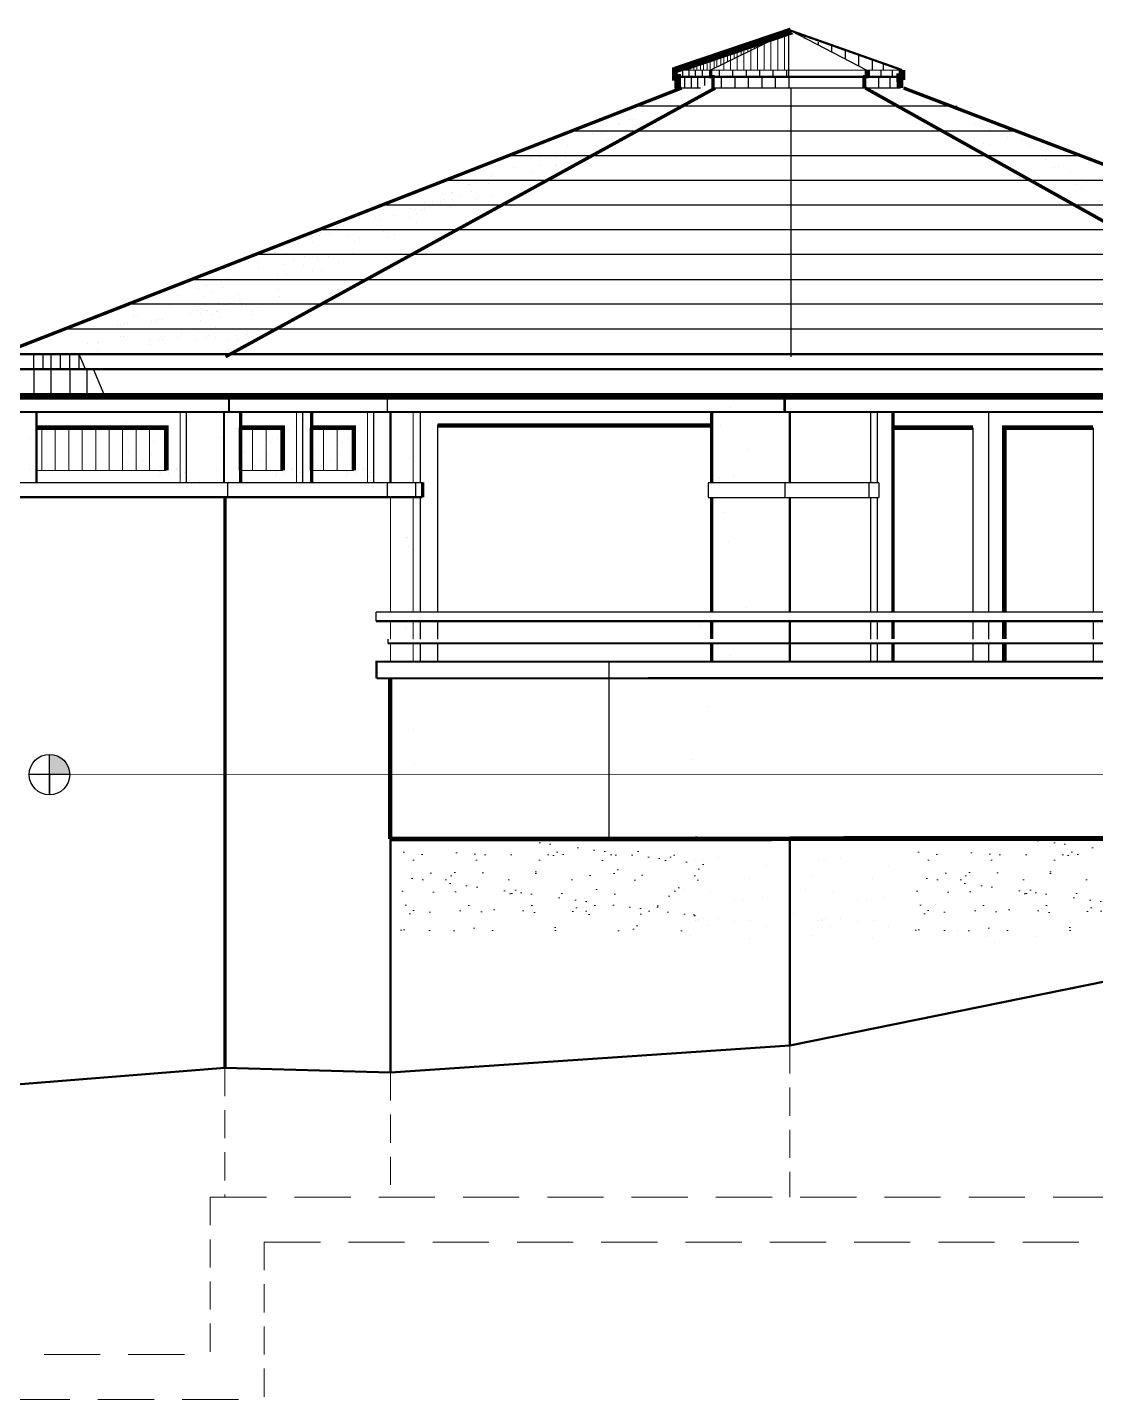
# Model space of a CAD drawing. Header units: inches. Extents: x 913 to 4010, y 85 to 6286.
# Drawn here: x 2118.3 to 2356, y 276.5 to 581.7 of the extents above; entities that cross this region are included whole.
import ezdxf

# ---------------------------------------------------------------- set-up
doc = ezdxf.new("R2010")
doc.units = ezdxf.units.IN
doc.header["$MEASUREMENT"] = 0
doc.linetypes.add('HIDDEN', pattern=[0.375, 0.25, -0.125])
doc.layers.add('FINISHED GRADE', color=3, linetype='Continuous', lineweight=50)
doc.layers.add('FOUNDATION', color=7, linetype='HIDDEN', lineweight=20)
for name, color, linetype in [('NORTH_ELEVATION', 7, 'Continuous'), ('SOUTH_ELEVATION', 7, 'Continuous'), ('SOUTH_ELEVATION_TEXT', 7, 'Continuous')]:
    doc.layers.add(name, color=color, linetype=linetype)

msp = doc.modelspace()

# ---------------------------------------------------------------- hatches: boundary and pattern name
at = {"layer": 'SOUTH_ELEVATION', "linetype": 'Continuous', "lineweight": 20, "ltscale": 0.75}
h = msp.add_hatch(dxfattribs=at)
h.set_pattern_fill('AR-SAND', scale=4.5, style=0)
h.set_pattern_definition([(142.51866, (2790.936, 1794.9066), (0.280646, 8.6708), [0, -6.84, 0, -7.65, 0, -7.3125]), (172.5187, (2790.936, 1794.907), (-7.96813, 12.69706), [0, -3.69, 0, -6.165, 0, -2.3625]), (212.51866, (2796.471, 1794.9084), (-14.013646, 0.0209), [0, -2.25, 0, -8.1, 0, -10.575]), (222.5187, (2796.471, 1794.908), (-13.52886, 3.94513), [0, -1.125, 0, -5.31, 0, -6.075])])
h.paths.add_polyline_path([(2200.8, 380.67), (2200.79, 401.66), (2270.43, 401.68), (2270.43, 380.69)])
h = msp.add_hatch(dxfattribs=at)
h.set_pattern_fill('AR-SAND', scale=4.5, style=0)
h.set_pattern_definition([(142.51866, (2905.452, 1794.9066), (0.280646, 8.6708), [0, -6.84, 0, -7.65, 0, -7.3125]), (172.5187, (2905.452, 1794.907), (-7.96813, 12.69706), [0, -3.69, 0, -6.165, 0, -2.3625]), (212.51866, (2910.987, 1794.9084), (-14.013646, 0.0209), [0, -2.25, 0, -8.1, 0, -10.575]), (222.5187, (2910.987, 1794.908), (-13.52886, 3.94513), [0, -1.125, 0, -5.31, 0, -6.075])])
h.paths.add_polyline_path([(2315.32, 380.67), (2315.31, 401.66), (2384.94, 401.68), (2384.95, 380.69)])
at = {"layer": 'SOUTH_ELEVATION_TEXT', "linetype": 'Continuous', "ltscale": 0.5}
h = msp.add_hatch(color=7, dxfattribs=at)
h.paths.add_polyline_path([(2123.22, 419.99), (2123.22, 415.49), (2127.72, 415.49, 0.414214)])
edge = h.paths.add_edge_path()
edge.add_line((2118.72, 415.48), (2123.22, 415.48))
edge.add_line((2123.22, 415.48), (2123.22, 415.49))
edge.add_line((2123.22, 415.49), (2118.72, 415.49))
edge.add_arc((2123.22, 415.49), 4.5, 180, 180.0857)

# ---------------------------------------------------------------- linework, layer by layer
at = {"layer": 'FINISHED GRADE', "color": 3}
for p, q in [((2376.49, 373.23), (2287.93, 355.23)), ((2287.93, 355.23), (2199.1, 349.23)), ((2162.24, 350.23), (2073.85, 343.23)), ((2199.1, 349.23), (2162.24, 350.23))]:
    msp.add_line(p, q, dxfattribs=at)
at = {"layer": 'FOUNDATION', "color": 7, "ltscale": 25}
for p, q in [((2287.93, 355.23), (2287.93, 321.48)), ((2162.24, 350.23), (2162.24, 321.48)), ((2199.1, 349.23), (2199.1, 321.48))]:
    msp.add_line(p, q, dxfattribs=at)
at = {"layer": 'FOUNDATION', "ltscale": 25}
for p, q in [((2158.99, 321.48), (2158.99, 286.47)), ((2170.99, 311.48), (2170.99, 276.47))]:
    msp.add_line(p, q, dxfattribs=at)
at = {"layer": 'NORTH_ELEVATION', "color": 5, "linetype": 'Continuous', "lineweight": 30, "ltscale": 0.5}
for q in [(2270.31, 572.23), (2305.07, 572.23)]:
    msp.add_line((2288.23, 580.93), q, dxfattribs=at)
at = {"layer": 'NORTH_ELEVATION', "color": 5, "linetype": 'Continuous', "ltscale": 0.5}
msp.add_line((2312.89, 572.23), (2288.23, 580.93), dxfattribs=at)
at = {"layer": 'NORTH_ELEVATION', "color": 251, "linetype": 'Continuous', "lineweight": 20, "ltscale": 0.5}
msp.add_line((2312.89, 572.23), (2262.42, 572.23), dxfattribs=at)
at = {"layer": 'NORTH_ELEVATION', "color": 251, "linetype": 'Continuous', "ltscale": 0.5}
for p, q in [((2264.03, 572.19), (2264.03, 570.69)), ((2265.45, 572.23), (2265.45, 570.73)), ((2266.87, 572.27), (2266.87, 570.77)), ((2268.45, 572.23), (2268.45, 570.73)), ((2272.19, 572.23), (2272.19, 570.73)), ((2275.19, 572.23), (2275.19, 570.73)), ((2278.19, 572.23), (2278.19, 570.73)), ((2281.19, 572.23), (2281.19, 570.73)), ((2284.19, 572.23), (2284.19, 570.73)), ((2287.19, 572.23), (2287.19, 570.73)), ((2304.69, 572.23), (2304.69, 570.73)), ((2305.07, 572.23), (2305.07, 570.73)), ((2305.6, 572.23), (2305.6, 570.73)), ((2305.6, 572.23), (2305.6, 570.73)), ((2308.16, 572.23), (2308.16, 570.73)), ((2310.72, 572.23), (2310.72, 570.73)), ((2268.07, 568.23), (2263.69, 568.23)), ((2264.53, 570.69), (2264.53, 568.19)), ((2265.95, 570.73), (2265.95, 568.23)), ((2267.37, 570.77), (2267.37, 568.27)), ((2268.95, 570.73), (2268.95, 568.76)), ((2312.39, 568.23), (2271.16, 568.23)), ((2272.69, 570.73), (2272.69, 568.23)), ((2275.69, 570.73), (2275.69, 568.23)), ((2278.69, 570.73), (2278.69, 568.23)), ((2281.69, 570.73), (2281.69, 568.23)), ((2284.69, 570.73), (2284.69, 568.23)), ((2287.69, 570.73), (2287.69, 568.23)), ((2287.69, 570.73), (2287.69, 568.23)), ((2304.19, 570.73), (2304.19, 568.23)), ((2304.57, 570.73), (2304.57, 568.23)), ((2307.66, 570.73), (2307.66, 568.23)), ((2310.22, 570.73), (2310.22, 568.23)), ((2312.45, 570.73), (2312.45, 568.23))]:
    msp.add_line(p, q, dxfattribs=at)
at = {"layer": 'NORTH_ELEVATION', "color": 93, "linetype": 'Continuous', "lineweight": 20, "ltscale": 0.5}
for p, q in [((2289.64, 570.83), (2289.64, 570.83)), ((2304.11, 568.77), (2304.11, 568.77)), ((2307.68, 570.68), (2307.68, 570.68)), ((2309.75, 569.42), (2309.75, 569.42)), ((2308.47, 567.48), (2308.47, 567.48)), ((2310.6, 567.02), (2310.6, 567.02)), ((2256.05, 563.15), (2256.05, 563.15)), ((2250.06, 560.3), (2250.06, 560.3)), ((2252.37, 561.29), (2252.37, 561.29)), ((2253.23, 561.24), (2253.23, 561.24)), ((2318.59, 560.51), (2318.59, 560.51)), ((2329.17, 560.24), (2329.17, 560.24)), ((2244.06, 558.19), (2244.06, 558.19)), ((2246.1, 558.01), (2246.1, 558.01)), ((2247.34, 556.77), (2247.34, 556.77)), ((2328.96, 556.43), (2328.96, 556.43)), ((2331.09, 555.97), (2331.09, 555.97)), ((2336.44, 557.17), (2336.44, 557.17)), ((2339.44, 556.73), (2339.44, 556.73)), ((2230.23, 552.48), (2230.23, 552.48)), ((2232.55, 552.74), (2232.55, 552.74)), ((2233.89, 552.52), (2233.89, 552.52)), ((2238.49, 555.41), (2238.49, 555.41)), ((2329.51, 554.81), (2329.51, 554.81)), ((2344.03, 552.53), (2344.03, 552.53)), ((2226.55, 550.63), (2226.55, 550.63)), ((2232.54, 550.92), (2232.54, 550.92)), ((2236.04, 551.28), (2236.04, 551.28)), ((2346.84, 550.62), (2346.84, 550.62)), ((2347.71, 550.67), (2347.71, 550.67)), ((2216.66, 546.82), (2216.66, 546.82)), ((2218.11, 547.19), (2218.11, 547.19)), ((2220.89, 547.09), (2220.89, 547.09)), ((2221.57, 548.57), (2221.57, 548.57)), ((2221.79, 549.04), (2221.79, 549.04)), ((2353.98, 547.39), (2353.98, 547.39)), ((2210.66, 544.7), (2210.66, 544.7)), ((2212.81, 543.46), (2212.81, 543.46)), ((2212.98, 544.96), (2212.98, 544.96)), ((2217.21, 545.23), (2217.21, 545.23)), ((2221.46, 544.09), (2221.46, 544.09)), ((2352.74, 546.16), (2352.74, 546.16)), ((2197.56, 541.12), (2197.56, 541.12)), ((2203.53, 541.47), (2203.53, 541.47)), ((2206.59, 541.21), (2206.59, 541.21)), ((2206.76, 542.71), (2206.76, 542.71)), ((2208.91, 542.13), (2208.91, 542.13)), ((2210.27, 543.07), (2210.27, 543.07)), ((2212.47, 541.55), (2212.47, 541.55)), ((2187.04, 537.33), (2187.04, 537.33)), ((2188.61, 537.57), (2188.61, 537.57)), ((2195.7, 539.36), (2195.7, 539.36)), ((2196.87, 538.66), (2196.87, 538.66)), ((2199.71, 539.88), (2199.71, 539.88)), ((2203.33, 539.35), (2203.33, 539.35)), ((2204.77, 540.24), (2204.77, 540.24)), ((2183.29, 536.89), (2183.29, 536.89)), ((2183.36, 535.47), (2183.36, 535.47)), ((2185.44, 535.65), (2185.44, 535.65)), ((2185.61, 537.14), (2185.61, 537.14)), ((2189.73, 535.43), (2189.73, 535.43)), ((2190.98, 534.19), (2190.98, 534.19)), ((2197.48, 536.23), (2197.48, 536.23)), ((2198.72, 534.99), (2198.72, 534.99)), ((2173.47, 531.66), (2173.47, 531.66)), ((2174.93, 532.03), (2174.93, 532.03)), ((2178.6, 533.89), (2178.6, 533.89)), ((2181.76, 533.79), (2181.76, 533.79)), ((2190.59, 531.42), (2190.59, 531.42)), ((2167.47, 529.55), (2167.47, 529.55)), ((2169.62, 528.31), (2169.62, 528.31)), ((2177.53, 529.94), (2177.53, 529.94)), ((2179.68, 528.7), (2179.68, 528.7)), ((2182.84, 530.62), (2182.84, 530.62)), ((2185.27, 530.74), (2185.27, 530.74)), ((2187.42, 529.49), (2187.42, 529.49)), ((2160.34, 526.32), (2160.34, 526.32)), ((2161.58, 525.08), (2161.58, 525.08)), ((2176, 526.84), (2176, 526.84)), ((2183.74, 527.64), (2183.74, 527.64)), ((2158.13, 524.36), (2158.13, 524.36)), ((2161.7, 523.78), (2161.7, 523.78)), ((2165.24, 522.21), (2165.24, 522.21)), ((2174.1, 523.09), (2174.1, 523.09)), ((2149.86, 519.75), (2149.86, 519.75)), ((2158.25, 519.68), (2158.25, 519.68)), ((2163.57, 520.36), (2163.57, 520.36)), ((2165.7, 520.82), (2165.7, 520.82)), ((2166.96, 519.86), (2166.96, 519.86)), ((2141.93, 517.36), (2141.93, 517.36)), ((2142.71, 517.36), (2142.71, 517.36)), ((2146, 516.3), (2146, 516.3)), ((2146.78, 516.3), (2146.78, 516.3)), ((2154.58, 517.82), (2154.58, 517.82)), ((2156.72, 516.58), (2156.72, 516.58)), ((2156.9, 518.08), (2156.9, 518.08)), ((2159.35, 517.74), (2159.35, 517.74)), ((2160.4, 518.44), (2160.4, 518.44)), ((2168.21, 518.62), (2168.21, 518.62)), ((2168.22, 517.83), (2168.22, 517.83)), ((2138.26, 515.5), (2138.26, 515.5)), ((2139.02, 513.02), (2139.02, 513.02)), ((2139.03, 515.5), (2139.03, 515.5)), ((2139.2, 514.52), (2139.2, 514.52)), ((2139.8, 513.02), (2139.8, 513.02)), ((2139.97, 514.52), (2139.97, 514.52)), ((2148.85, 514.76), (2148.85, 514.76)), ((2149.63, 514.76), (2149.63, 514.76)), ((2151.68, 512.79), (2151.68, 512.79)), ((2152.49, 513.52), (2152.49, 513.52)), ((2160.07, 515.05), (2160.07, 515.05)), ((2164.88, 513.22), (2164.88, 513.22)), ((2167.2, 513.47), (2167.2, 513.47)), ((2131.79, 511.39), (2131.79, 511.39)), ((2133.94, 510.15), (2133.94, 510.15)), ((2134.11, 511.65), (2134.11, 511.65)), ((2145.58, 512.1), (2145.58, 512.1)), ((2156.02, 512.34), (2156.02, 512.34))]:
    msp.add_line(p, q, dxfattribs=at)
at = {"layer": 'NORTH_ELEVATION', "color": 7, "linetype": 'Continuous', "ltscale": 0.5}
for p, q in [((2262.5, 568.1), (2262.5, 568.1)), ((2263, 570.6), (2263, 568.1)), ((2312.21, 570.73), (2263.69, 570.73)), ((2205.71, 496.24), (2205.71, 480.38)), ((2305.9, 496.16, -0.38), (2305.9, 480.38, -0.38)), ((2307.4, 496.16, -0.38), (2307.4, 480.38, -0.38)), ((2332.15, 496.16, -1), (2332.15, 451.66, -1.58)), ((2209.57, 493.32), (2209.57, 451.66)), ((2328.65, 492.66, -1.05), (2328.65, 451.66, -1.58)), ((2355.39, 492.66, -0.38), (2355.39, 451.66, -0.38)), ((2206.19, 480.38), (1424.61, 480.38)), ((2300.98, 480.38, 1), (2269.75, 480.38, 4)), ((2269.75, 480.34, 4), (2269.75, 477.15, 3.55)), ((2307.77, 480.38, -0.33), (2289.65, 480.38, -0.38)), ((2305.5, 480.38, -0.38), (2305.5, 477.15, 3.55)), ((2205.71, 477.22), (2205.71, 451.66)), ((2269.75, 477.15, 3.55), (2307.77, 477.15, 3.55)), ((2305.9, 477.15, 3.55), (2305.9, 451.66, 0.37)), ((2307.4, 477.15, 3.55), (2307.4, 451.66, 0.37)), ((2205.71, 449.62), (2205.71, 445.66)), ((2209.57, 449.62), (2209.57, 445.66)), ((2305.9, 449.64, 0.12), (2305.9, 445.66, -0.38)), ((2307.4, 449.64, 0.12), (2307.4, 445.66, -0.38)), ((2328.65, 449.64, -1.61), (2328.65, 445.66, -1.66)), ((2332.15, 449.64, -1.61), (2332.15, 445.66, -1.66)), ((2355.39, 449.65, -0.38), (2355.39, 445.66, -0.38)), ((2205.71, 444.62), (2205.71, 440.62)), ((2209.57, 444.62), (2209.57, 440.62)), ((2305.9, 444.64, -0.5), (2305.9, 440.62, -1.01)), ((2307.4, 444.64, -0.5), (2307.4, 440.62, -1.01)), ((2328.65, 444.64, -1.68), (2328.65, 440.62, -1.73)), ((2332.15, 444.64, -1.68), (2332.15, 440.62, -1.73)), ((2355.39, 444.64, -0.38), (2355.39, 440.62, -0.38))]:
    msp.add_line(p, q, dxfattribs=at)
at = {"layer": 'NORTH_ELEVATION', "color": 93, "linetype": 'Continuous', "ltscale": 0.5}
for p, q in [((2323.93, 564.16), (2253.44, 564.16)), ((2323.15, 564.16), (2325.14, 564.16)), ((2338.33, 558.66), (2239.36, 558.66)), ((2352.73, 553.16), (2225.27, 553.16)), ((2367.14, 547.66), (2211.19, 547.66)), ((2381.54, 542.16), (2197.11, 542.16)), ((2395.95, 536.66), (2183.03, 536.66)), ((2410.35, 531.16), (2168.94, 531.16)), ((2154.86, 525.66), (2424.76, 525.66)), ((2398.38, 520.16), (2140.78, 520.16)), ((2126.7, 514.66), (2407.73, 514.66)), ((2119.7, 509.16), (2119.7, 505.65)), ((2121.74, 509.16), (2121.74, 505.65)), ((2123.54, 509.16), (2123.54, 505.65)), ((2125.59, 509.16), (2125.59, 505.65)), ((2127.7, 509.16), (2127.7, 505.65)), ((2129.74, 509.27), (2129.74, 505.65))]:
    msp.add_line(p, q, dxfattribs=at)
at = {"layer": 'NORTH_ELEVATION', "color": 93, "linetype": 'Continuous', "lineweight": 30, "ltscale": 0.5}
msp.add_line((1372.12, 509.16), (3589.58, 509.16), dxfattribs=at)
at = {"layer": 'NORTH_ELEVATION', "color": 49, "linetype": 'Continuous', "ltscale": 0.5}
for p, q in [((2119.72, 505.65), (2119.72, 499.65)), ((2123.54, 505.65), (2123.54, 499.65)), ((2127.72, 505.65), (2127.72, 499.65)), ((2131.54, 505.65), (2131.54, 499.65)), ((2198.34, 499.66), (2198.34, 496.16)), ((2189.24, 480.38), (1883.9, 480.38)), ((2162.85, 480.46, 1), (2162.85, 477.27, 1)), ((2198.34, 480.39), (2198.34, 477.22, 0.03)), ((2204.64, 480.38, 0), (2204.64, 477.22, 0.03)), ((2307.77, 480.38, -0.38), (2307.77, 477.15, 3.55))]:
    msp.add_line(p, q, dxfattribs=at)
at = {"layer": 'NORTH_ELEVATION', "color": 7, "linetype": 'Continuous', "lineweight": 20, "ltscale": 0.5}
for p, q in [((2204.16, 480.38), (2204.16, 496.24)), ((2206.35, 494.49), (2206.35, 494.49)), ((2203.43, 485.75), (2203.43, 485.75)), ((2149.22, 483.16), (2120.36, 483.16)), ((2175.11, 483.16), (2165.75, 483.16)), ((2190.92, 483.16), (2181.55, 483.16)), ((2203.4, 480.72), (2203.4, 480.72)), ((2204.16, 451.66), (2204.16, 477.22)), ((2273.2, 473.87), (2273.2, 473.87)), ((2278.19, 452.75), (2278.19, 452.75)), ((2204.16, 445.66), (2204.16, 449.62)), ((2202.51, 447.97), (2202.51, 447.97)), ((2204.16, 440.62), (2204.16, 444.62)), ((2274.71, 442.04), (2274.71, 442.04)), ((2268.64, 396.67), (2268.64, 396.67)), ((2295.92, 396.67), (2295.92, 396.67)), ((2281.82, 388.23), (2281.82, 388.23)), ((2309.09, 388.23), (2309.09, 388.23)), ((2320.37, 386.61), (2320.37, 386.61)), ((2267.62, 383.1), (2267.62, 383.1)), ((2267.71, 383.28), (2267.71, 383.28)), ((2268.64, 383.39), (2268.64, 383.39)), ((2269.79, 381.9), (2269.79, 381.9)), ((2279.16, 383.13), (2279.16, 383.13)), ((2288.85, 384.5), (2288.85, 384.5)), ((2294.9, 383.1), (2294.9, 383.1)), ((2294.99, 383.28), (2294.99, 383.28)), ((2295.92, 383.39), (2295.92, 383.39)), ((2297.07, 381.9), (2297.07, 381.9)), ((2306.44, 383.13), (2306.44, 383.13)), ((2325.32, 380.77), (2325.32, 380.77)), ((2331.37, 379.37), (2331.37, 379.37)), ((2342.91, 379.4), (2342.91, 379.4)), ((2333.54, 378.17), (2333.54, 378.17))]:
    msp.add_line(p, q, dxfattribs=at)
at = {"layer": 'NORTH_ELEVATION', "color": 47, "linetype": 'Continuous', "ltscale": 0.5}
for p, q in [((2141.8, 492.67, 44.21), (2149.39, 492.67, 44.45)), ((2167.69, 492.67, 44.21), (2175.28, 492.67, 44.45)), ((2183.49, 492.67, 44.21), (2191.08, 492.67, 44.45))]:
    msp.add_line(p, q, dxfattribs=at)
at = {"layer": 'NORTH_ELEVATION', "linetype": 'Continuous', "lineweight": 90, "ltscale": 0.5}
msp.add_line((2206.19, 480.46), (2206.19, 477.22, 0.03), dxfattribs=at)
at = {"layer": 'NORTH_ELEVATION', "lineweight": 20, "ltscale": 25}
for p, q in [((2199.1, 451.66, 0.01), (2199.09, 477.22, 0.03)), ((2199.1, 445.66, 0), (2199.1, 449.62, 0.01)), ((2199.1, 440.62), (2199.1, 444.62, 0))]:
    msp.add_line(p, q, dxfattribs=at)
at = {"layer": 'NORTH_ELEVATION', "color": 103, "linetype": 'Continuous', "ltscale": 0.5}
msp.add_line((3651.72, 451.66), (2195.88, 451.66), dxfattribs=at)
at = {"layer": 'NORTH_ELEVATION', "color": 103, "ltscale": 25}
for p, q in [((2195.88, 449.62), (2195.88, 451.66)), ((2198.6, 444.64), (2198.6, 445.66))]:
    msp.add_line(p, q, dxfattribs=at)
at = {"layer": 'NORTH_ELEVATION', "color": 37, "linetype": 'Continuous', "ltscale": 0.5}
for p, q in [((2268.02, 448.74), (2268.02, 448.74)), ((2269.75, 430.66), (2269.75, 430.66)), ((2204.13, 425.52), (2204.13, 425.52)), ((2266.28, 418.96), (2266.28, 418.96)), ((2204.53, 417.91), (2204.53, 417.91))]:
    msp.add_line(p, q, dxfattribs=at)
at = {"layer": 'NORTH_ELEVATION', "color": 103, "linetype": 'Continuous', "lineweight": 40, "ltscale": 0.5}
msp.add_line((3649.22, 444.64), (2198.6, 444.64), dxfattribs=at)
at = {"layer": 'NORTH_ELEVATION', "linetype": 'HIDDEN', "lineweight": 5, "ltscale": 50}
for p, q in [((2158.99, 321.48), (3034.71, 321.48)), ((2170.99, 311.48), (3039.32, 311.48)), ((1672.01, 286.47), (2158.99, 286.47)), ((1684.01, 276.47), (2170.99, 276.47))]:
    msp.add_line(p, q, dxfattribs=at)
at = {"layer": 'NORTH_ELEVATION', "color": 5, "linetype": 'Continuous', "ltscale": 0.5}
for points, const_width in [([(2288.21, 580.95), (2262.42, 572.23)], 1.5), ([(2287.33, 581.27), (2312.89, 572.23)], 0.5)]:
    msp.add_lwpolyline(points, dxfattribs=dict(at, const_width=const_width))
at = {"layer": 'NORTH_ELEVATION', "color": 251, "linetype": 'Continuous', "ltscale": 0.5}
for points, const_width in [([(2263, 572.1), (2262.5, 572.1), (2262.5, 570.6), (2263, 570.6), (2263, 568.1)], 1.5), ([(2312.21, 570.73), (2263.69, 570.73)], 0.5), ([(2312.89, 572.23), (2312.89, 570.73), (2312.39, 570.73), (2312.45, 568.23)], 1.5)]:
    msp.add_lwpolyline(points, dxfattribs=dict(at, const_width=const_width))
at = {"layer": 'NORTH_ELEVATION', "color": 93, "linetype": 'Continuous', "ltscale": 0.5}
for points, const_width in [([(2263.87, 568.23), (2110.67, 508.4)], 0.75), ([(2271.35, 568.23), (2162.4, 508.45)], 0.75), ([(2304.74, 568.23), (2411.55, 508.48)], 0.75), ([(2313.25, 568.23), (2436.79, 521.06)], 0.75), ([(1408.4, 509.04), (3589.53, 509.04)], 0.5), ([(1407.04, 505.66), (3588.17, 505.67)], 0.5)]:
    msp.add_lwpolyline(points, dxfattribs=dict(at, const_width=const_width))
at = {"layer": 'NORTH_ELEVATION', "color": 7, "linetype": 'Continuous', "ltscale": 0.5}
for points, const_width in [([(2164.15, 499.88), (2163.16, 499.88), (2163.16, 496.16)], 0.5), ([(2450.96, 496.16), (1426.21, 496.16)], 0.5), ([(2180.07, 496.16), (2265.83, 496.16)], 0.5), ([(2199.1, 496.16), (2199.1, 480.38)], 0.5), ([(3651.72, 440.62), (2195.99, 440.62), (2195.99, 436.91)], 0.5), ([(2195.99, 436.91), (3651.72, 437.16)], 0.5), ([(2199, 436.91), (2199, 401.16)], 1), ([(3649.47, 401.64), (2199.1, 401.16)], 1), ([(2199.1, 401.17), (2199.1, 349.23)], 0.5)]:
    msp.add_lwpolyline(points, dxfattribs=dict(at, const_width=const_width))
at = {"layer": 'NORTH_ELEVATION', "color": 37, "linetype": 'Continuous', "ltscale": 0.5, "const_width": 0.5}
for points in [[(2120.36, 496.16), (2120.36, 480.38)], [(2162.05, 496.16), (2162.05, 480.38)]]:
    msp.add_lwpolyline(points, dxfattribs=at)
at = {"layer": 'NORTH_ELEVATION', "color": 7, "linetype": 'Continuous', "ltscale": 0.5}
for points, const_width, elevation in [([(2120.36, 492.67), (2149.22, 492.67), (2149.22, 483.16)], 1, 45), ([(2165.75, 492.67), (2175.11, 492.67), (2175.11, 483.16)], 1, 45), ([(2181.55, 492.67), (2190.92, 492.67), (2190.92, 483.16)], 1, 45), ([(2209.6, 493.17), (2270.56, 493.17)], 1, -0.34), ([(2328.65, 492.66), (2310.9, 492.66)], 1, 0.95), ([(2355.39, 492.66), (2335.65, 492.66), (2335.65, 451.66)], 1, -0.38), ([(1883.9, 477.13), (2206.19, 477.22)], 0.5, 0.03), ([(2335.65, 449.65), (2335.65, 445.66)], 1, -0.38), ([(2335.65, 444.64), (2335.65, 440.62)], 1, -0.38)]:
    msp.add_lwpolyline(points, dxfattribs=dict(at, const_width=const_width, elevation=elevation))
at = {"layer": 'NORTH_ELEVATION', "color": 103, "linetype": 'Continuous', "ltscale": 0.5, "const_width": 0.5}
msp.add_lwpolyline([(2195.88, 449.62), (3651.72, 449.87)], dxfattribs=at)
at = {"layer": 'SOUTH_ELEVATION', "color": 6, "linetype": 'Continuous', "lineweight": -3, "ltscale": 50}
msp.add_line((2288.62, 580.31), (2264.71, 572.22), dxfattribs=at)
at = {"layer": 'SOUTH_ELEVATION', "color": 5, "linetype": 'Continuous', "lineweight": 30, "ltscale": 50}
msp.add_line((2287.69, 572.23), (2287.69, 580.79), dxfattribs=at)
at = {"layer": 'SOUTH_ELEVATION', "color": 5, "linetype": 'Continuous', "lineweight": 20, "ltscale": 0.5}
for p, q in [((2277.08, 576.91), (2277.08, 575.52)), ((2278.57, 577.24), (2278.57, 576.25)), ((2279.23, 577.13), (2279.23, 576.57)), ((2280.08, 577.93), (2280.08, 576.98)), ((2280.73, 577.64), (2280.73, 577.29)), ((2281.57, 578.26), (2281.57, 577.7)), ((2282.23, 578.15), (2282.23, 578.02)), ((2268.08, 573.87), (2268.08, 572.23)), ((2269.58, 574.65), (2269.58, 572.23)), ((2270.23, 574.09), (2270.23, 572.23)), ((2271.08, 575.17), (2271.08, 572.61)), ((2271.73, 574.59), (2271.73, 572.92)), ((2272.57, 575.21), (2272.57, 573.33)), ((2273.23, 575.1), (2273.23, 573.65)), ((2274.08, 575.9), (2274.08, 574.07)), ((2274.73, 575.61), (2274.73, 574.38)), ((2275.57, 576.22), (2275.57, 574.79)), ((2276.23, 576.12), (2276.23, 575.11)), ((2277.73, 576.62), (2277.73, 575.83)), ((2265.74, 572.57), (2265.74, 572.23)), ((2266.59, 573.24), (2266.59, 572.23)), ((2267.23, 573.07), (2267.23, 572.23)), ((2268.73, 573.58), (2268.73, 572.23))]:
    msp.add_line(p, q, dxfattribs=at)
at = {"layer": 'SOUTH_ELEVATION', "color": 4, "linetype": 'Continuous', "lineweight": 20, "ltscale": 0.5}
for p, q in [((2280.73, 577.29), (2280.73, 572.23)), ((2282.23, 578.02), (2282.23, 572.23)), ((2283.73, 578.65), (2283.73, 572.23)), ((2285.23, 579.16), (2285.23, 572.23)), ((2286.73, 579.67), (2286.73, 572.23)), ((2274.73, 574.38), (2274.73, 572.23)), ((2276.23, 575.11), (2276.23, 572.23)), ((2277.73, 575.83), (2277.73, 572.23)), ((2279.23, 576.57), (2279.23, 572.23)), ((2273.23, 573.65), (2273.23, 572.23))]:
    msp.add_line(p, q, dxfattribs=at)
at = {"layer": 'SOUTH_ELEVATION', "color": 4, "linetype": 'Continuous', "ltscale": 0.5}
for p, q in [((2291.23, 579.69), (2291.23, 579.38)), ((2294.23, 578.45), (2294.23, 577.83)), ((2297.23, 577.76), (2297.23, 576.28)), ((2300.23, 576.7), (2300.23, 574.73)), ((2303.23, 575.64), (2303.23, 573.19)), ((2306.23, 574.58), (2306.23, 572.23)), ((2308.71, 573.48), (2308.71, 572.23))]:
    msp.add_line(p, q, dxfattribs=at)
at = {"layer": 'SOUTH_ELEVATION', "color": 7, "linetype": 'Continuous', "lineweight": 30, "ltscale": 50}
for p, q in [((2287.69, 570.73), (2287.69, 572.23)), ((2135.55, 499.66), (2133, 505.66)), ((2153.62, 496.16), (2153.62, 480.37)), ((2179.52, 496.16), (2179.52, 480.37)), ((2195.32, 496.16), (2195.32, 480.37)), ((2247.66, 440.62), (2247.66, 401.66))]:
    msp.add_line(p, q, dxfattribs=at)
at = {"layer": 'SOUTH_ELEVATION', "color": 93, "linetype": 'Continuous', "lineweight": 20, "ltscale": 0.5}
for p, q in [((2311.78, 570.94), (2311.78, 570.94)), ((2311.22, 568.96), (2311.22, 568.96)), ((2255.2, 562.95), (2255.2, 562.95)), ((2330.63, 559.79), (2330.63, 559.79)), ((2248.52, 557.49), (2248.52, 557.49)), ((2332.27, 555.64), (2332.27, 555.64)), ((2343.9, 555.54), (2343.9, 555.54)), ((2230.43, 552.51), (2230.43, 552.51)), ((2238.03, 552.87), (2238.03, 552.87)), ((2344.88, 552.34), (2344.88, 552.34)), ((2351.56, 546.87), (2351.56, 546.87)), ((2218.65, 544.28), (2218.65, 544.28)), ((2205.94, 540.95), (2205.94, 540.95)), ((2185.79, 537.76), (2185.79, 537.76)), ((2181.15, 535.95), (2181.15, 535.95)), ((2183.42, 536.04), (2183.42, 536.04)), ((2192.15, 534.91), (2192.15, 534.91)), ((2199.89, 535.71), (2199.89, 535.71)), ((2175.38, 529), (2175.38, 529)), ((2180.02, 530.81), (2180.02, 530.81)), ((2183.13, 529.79), (2183.13, 529.79)), ((2189.41, 531.09), (2189.41, 531.09)), ((2162.76, 525.8), (2162.76, 525.8)), ((2156.36, 523.57), (2156.36, 523.57)), ((2159.51, 522.68), (2159.51, 522.68)), ((2160.75, 520.55), (2160.75, 520.55)), ((2162.4, 520.03), (2162.4, 520.03)), ((2169.38, 519.34), (2169.38, 519.34)), ((2156.11, 518.74), (2156.11, 518.74)), ((2158.39, 518.83), (2158.39, 518.83)), ((2160.52, 518.46), (2160.52, 518.46)), ((2160.98, 517.07), (2160.98, 517.07)), ((2148.08, 512.97), (2148.08, 512.97)), ((2148.86, 512.97), (2148.86, 512.97)), ((2158.52, 513.21), (2158.52, 513.21)), ((2158.9, 514.72), (2158.9, 514.72)), ((2167.38, 514.09), (2167.38, 514.09)), ((2145.72, 511.25), (2145.72, 511.25)), ((2160.16, 512.7), (2160.16, 512.7)), ((2162.73, 512.28), (2162.73, 512.28)), ((2165.01, 512.37), (2165.01, 512.37))]:
    msp.add_line(p, q, dxfattribs=at)
at = {"layer": 'SOUTH_ELEVATION', "color": 93, "linetype": 'Continuous', "lineweight": 20, "ltscale": 0.75}
for p, q in [((2262.2, 570.47, 1), (2262.2, 570.47, 1)), ((2308.26, 570.5, 1), (2308.26, 570.5, 1)), ((2312.96, 568.12, 1), (2312.96, 568.12, 1)), ((2313.73, 566.71, 1), (2313.73, 566.71, 1)), ((2249.81, 560.22, 1), (2249.81, 560.22, 1)), ((2253.44, 560, 1), (2253.44, 560, 1)), ((2332.38, 558.95, 1), (2332.38, 558.95, 1)), ((2235.96, 552.69, 1), (2235.96, 552.69, 1)), ((2341.55, 555.24, 1), (2341.55, 555.24, 1)), ((2230.43, 549.43, 1), (2230.43, 549.43, 1)), ((2235.7, 550.89, 1), (2235.7, 550.89, 1)), ((2350.27, 549.6, 1), (2350.27, 549.6, 1)), ((2216.4, 546.73, 1), (2216.4, 546.73, 1)), ((2210.87, 543.47, 1), (2210.87, 543.47, 1)), ((2212.72, 544.88, 1), (2212.72, 544.88, 1)), ((2214.65, 544.15, 1), (2214.65, 544.15, 1)), ((2218.21, 543.58, 1), (2218.21, 543.58, 1)), ((2204.65, 541.22, 1), (2204.65, 541.22, 1)), ((2208.33, 543.07, 1), (2208.33, 543.07, 1)), ((2197.08, 537.42, 1), (2197.08, 537.42, 1)), ((2204.82, 538.22, 1), (2204.82, 538.22, 1)), ((2181.68, 535.2, 1), (2181.68, 535.2, 1)), ((2185.36, 537.06, 1), (2185.36, 537.06, 1)), ((2173.22, 531.58, 1), (2173.22, 531.58, 1)), ((2169.54, 529.72, 1), (2169.54, 529.72, 1)), ((2174.06, 526.84, 1), (2174.06, 526.84, 1)), ((2181.8, 527.64, 1), (2181.8, 527.64, 1)), ((2151.61, 522.01, 1), (2151.61, 522.01, 1)), ((2157.76, 521.84, 1), (2157.76, 521.84, 1)), ((2165.45, 520.97, 1), (2165.45, 520.97, 1)), ((2165.91, 519.59, 1), (2165.91, 519.59, 1)), ((2174.31, 521.85, 1), (2174.31, 521.85, 1)), ((2139.82, 515.87, 1), (2139.82, 515.87, 1)), ((2140.6, 515.87, 1), (2140.6, 515.87, 1)), ((2147.57, 516.66, 1), (2147.57, 516.66, 1)), ((2148.34, 516.66, 1), (2148.34, 516.66, 1)), ((2156.38, 514.14, 1), (2156.38, 514.14, 1)), ((2166.94, 513.39, 1), (2166.94, 513.39, 1)), ((2133.85, 511.57, 1), (2133.85, 511.57, 1)), ((2147.65, 512.27, 1), (2147.65, 512.27, 1)), ((2148.43, 512.27, 1), (2148.43, 512.27, 1)), ((2158.08, 512.51, 1), (2158.08, 512.51, 1))]:
    msp.add_line(p, q, dxfattribs=at)
at = {"layer": 'SOUTH_ELEVATION', "color": 93, "linetype": 'Continuous', "lineweight": 30, "ltscale": 50}
for p, q in [((2288.23, 508.4), (2288.23, 568.23)), ((2131.27, 505.66), (2129.79, 509.16))]:
    msp.add_line(p, q, dxfattribs=at)
at = {"layer": 'SOUTH_ELEVATION', "color": 31, "linetype": 'Continuous', "lineweight": 20, "ltscale": 0.5}
msp.add_line((2162.3, 527.34), (2162.3, 527.34), dxfattribs=at)
at = {"layer": 'SOUTH_ELEVATION', "color": 7, "linetype": 'Continuous', "lineweight": 20, "ltscale": 50}
for p, q in [((2152.31, 496.16), (2152.31, 480.38)), ((2153.62, 496.16), (2153.62, 480.38)), ((2178.2, 496.16), (2178.2, 480.38)), ((2179.52, 496.16), (2179.52, 480.38)), ((2194, 496.16), (2194, 480.38)), ((2195.32, 496.16), (2195.32, 480.38))]:
    msp.add_line(p, q, dxfattribs=at)
at = {"layer": 'SOUTH_ELEVATION', "color": 49, "linetype": 'Continuous', "ltscale": 0.75}
for p, q in [((2266.69, 496.1, 1), (2266.69, 496.1, 1)), ((2269.81, 496.51, 1), (2269.81, 496.51, 1)), ((2269.98, 494.82, 1), (2269.98, 494.82, 1)), ((2274.69, 497.15, 1), (2274.69, 497.15, 1)), ((2275.07, 496.06, 1), (2275.07, 496.06, 1)), ((2270.63, 493.51, 1), (2270.63, 493.51, 1)), ((2269.34, 479.53, 1), (2269.34, 479.53, 1)), ((2271.01, 481.95, 1), (2271.01, 481.95, 1)), ((2204.1, 465.18, 1), (2204.1, 465.18, 1)), ((2204.06, 461.09, 1), (2204.06, 461.09, 1))]:
    msp.add_line(p, q, dxfattribs=at)
at = {"layer": 'SOUTH_ELEVATION', "color": 5, "linetype": 'Continuous', "lineweight": 9, "ltscale": 0.5}
for p, q in [((2121.5, 492.67, 90.32), (2121.5, 483.16, 90.38)), ((2124.5, 492.67, 90.32), (2124.5, 483.16, 90.38)), ((2127.5, 492.67, 90.32), (2127.5, 483.16, 90.38)), ((2130.5, 492.67, 90.32), (2130.5, 483.16, 90.38)), ((2133.5, 492.67, 90.32), (2133.5, 483.16, 90.38)), ((2136.5, 492.67, 90.32), (2136.5, 483.16, 90.38)), ((2139.5, 492.67, 90.32), (2139.5, 483.16, 90.38)), ((2142.5, 492.67, 90.32), (2142.5, 483.16, 90.38)), ((2145.5, 492.67, 90.32), (2145.5, 483.16, 90.38)), ((2165.4, 492.67, 90.32), (2165.4, 483.16, 90.38)), ((2168.4, 492.67, 90.32), (2168.4, 483.16, 90.38)), ((2171.4, 492.67, 90.32), (2171.4, 483.16, 90.38)), ((2181.2, 492.67, 90.32), (2181.2, 483.16, 90.38)), ((2184.2, 492.67, 90.32), (2184.2, 483.16, 90.38)), ((2187.2, 492.67, 90.32), (2187.2, 483.16, 90.38))]:
    msp.add_line(p, q, dxfattribs=at)
at = {"layer": 'SOUTH_ELEVATION', "color": 7, "linetype": 'Continuous', "lineweight": 20, "ltscale": 0.75}
for p, q in [((2134.72, 492.19, -1.7), (2134.72, 492.19, -1.7)), ((2138.8, 492.42, -1.7), (2138.8, 492.42, -1.7)), ((2140.41, 493.82, -1.7), (2140.41, 493.82, -1.7)), ((2141.06, 492.9, -1.7), (2141.06, 492.9, -1.7)), ((2141.54, 492.94, -1.7), (2141.54, 492.94, -1.7)), ((2153.86, 494.27), (2153.86, 494.27)), ((2164.7, 492.42, -1.7), (2164.7, 492.42, -1.7)), ((2166.3, 493.82, -1.7), (2166.3, 493.82, -1.7)), ((2166.95, 492.9, -1.7), (2166.95, 492.9, -1.7)), ((2167.43, 492.94, -1.7), (2167.43, 492.94, -1.7)), ((2176.42, 492.19, -1.7), (2176.42, 492.19, -1.7)), ((2179.75, 494.27), (2179.75, 494.27)), ((2180.5, 492.42, -1.7), (2180.5, 492.42, -1.7)), ((2182.11, 493.82, -1.7), (2182.11, 493.82, -1.7)), ((2182.75, 492.9, -1.7), (2182.75, 492.9, -1.7)), ((2183.24, 492.94, -1.7), (2183.24, 492.94, -1.7)), ((2195.55, 494.27), (2195.55, 494.27)), ((2272.51, 493.21, 1), (2272.51, 493.21, 1)), ((2119.03, 490.43, -1.7), (2119.03, 490.43, -1.7)), ((2140.62, 490.22), (2140.62, 490.22)), ((2146.41, 489.31, -1.7), (2146.41, 489.31, -1.7)), ((2148, 490.37, -1.7), (2148, 490.37, -1.7)), ((2160.73, 490.43, -1.7), (2160.73, 490.43, -1.7)), ((2166.51, 490.22), (2166.51, 490.22)), ((2172.3, 489.31, -1.7), (2172.3, 489.31, -1.7)), ((2173.89, 490.37, -1.7), (2173.89, 490.37, -1.7)), ((2182.31, 490.22), (2182.31, 490.22)), ((2188.11, 489.31, -1.7), (2188.11, 489.31, -1.7)), ((2189.69, 490.37, -1.7), (2189.69, 490.37, -1.7)), ((2140.79, 487.28), (2140.79, 487.28)), ((2144.07, 485.43), (2144.07, 485.43)), ((2145.97, 486.64), (2145.97, 486.64)), ((2153.64, 487.01), (2153.64, 487.01)), ((2153.71, 485.51), (2153.71, 485.51)), ((2166.69, 487.28), (2166.69, 487.28)), ((2169.97, 485.43), (2169.97, 485.43)), ((2171.86, 486.64), (2171.86, 486.64)), ((2179.53, 487.01), (2179.53, 487.01)), ((2179.6, 485.51), (2179.6, 485.51)), ((2182.49, 487.28), (2182.49, 487.28)), ((2185.77, 485.43), (2185.77, 485.43)), ((2187.67, 486.64), (2187.67, 486.64)), ((2195.33, 487.01), (2195.33, 487.01)), ((2195.4, 485.51), (2195.4, 485.51)), ((2278.75, 487.88, 1), (2278.75, 487.88, 1)), ((2118.88, 483.39, -1.7), (2118.88, 483.39, -1.7)), ((2140.4, 484.98, -1.7), (2140.4, 484.98, -1.7)), ((2145.31, 483.28, -1.7), (2145.31, 483.28, -1.7)), ((2147.65, 482.97, -1.7), (2147.65, 482.97, -1.7)), ((2147.93, 482.5), (2147.93, 482.5)), ((2149.61, 482.4, -1.7), (2149.61, 482.4, -1.7)), ((2151.41, 483.26, -1.7), (2151.41, 483.26, -1.7)), ((2151.51, 483.61, -1.7), (2151.51, 483.61, -1.7)), ((2153.23, 482.67), (2153.23, 482.67)), ((2160.58, 483.39, -1.7), (2160.58, 483.39, -1.7)), ((2166.29, 484.98, -1.7), (2166.29, 484.98, -1.7)), ((2171.21, 483.28, -1.7), (2171.21, 483.28, -1.7)), ((2173.55, 482.97, -1.7), (2173.55, 482.97, -1.7)), ((2173.82, 482.5), (2173.82, 482.5)), ((2175.5, 482.4, -1.7), (2175.5, 482.4, -1.7)), ((2177.31, 483.26, -1.7), (2177.31, 483.26, -1.7)), ((2177.4, 483.61, -1.7), (2177.4, 483.61, -1.7)), ((2179.13, 482.67), (2179.13, 482.67)), ((2182.1, 484.98, -1.7), (2182.1, 484.98, -1.7)), ((2187.01, 483.28, -1.7), (2187.01, 483.28, -1.7)), ((2189.35, 482.97, -1.7), (2189.35, 482.97, -1.7)), ((2189.62, 482.5), (2189.62, 482.5)), ((2191.31, 482.4, -1.7), (2191.31, 482.4, -1.7)), ((2193.11, 483.26, -1.7), (2193.11, 483.26, -1.7)), ((2193.2, 483.61, -1.7), (2193.2, 483.61, -1.7)), ((2194.93, 482.67), (2194.93, 482.67)), ((2147.72, 481.7, -1.7), (2147.72, 481.7, -1.7)), ((2152.41, 481.91), (2152.41, 481.91)), ((2156.52, 480.64), (2156.52, 480.64)), ((2173.61, 481.7, -1.7), (2173.61, 481.7, -1.7)), ((2178.3, 481.91), (2178.3, 481.91)), ((2189.41, 481.7, -1.7), (2189.41, 481.7, -1.7)), ((2194.1, 481.91), (2194.1, 481.91)), ((2198.21, 480.64), (2198.21, 480.64)), ((2272.22, 481.29, 1), (2272.22, 481.29, 1)), ((2275.34, 481.7, 1), (2275.34, 481.7, 1)), ((2202.52, 468.17, 1), (2202.52, 468.17, 1)), ((2202.92, 468.25, 1), (2202.92, 468.25, 1)), ((2202.99, 466.2, 1), (2202.99, 466.2, 1))]:
    msp.add_line(p, q, dxfattribs=at)
at = {"layer": 'SOUTH_ELEVATION', "color": 7, "linetype": 'Continuous', "ltscale": 0.75}
msp.add_line((2286.79, 480.38, 4), (2286.79, 477.15, 4), dxfattribs=at)
at = {"layer": 'SOUTH_ELEVATION', "color": 7, "linetype": 'Continuous', "lineweight": 20, "ltscale": 0.5}
for p, q in [((2274.2, 467.4), (2274.2, 467.4)), ((2272.03, 396.8), (2272.03, 396.8)), ((2299.31, 396.8), (2299.31, 396.8)), ((2267.05, 396.43), (2267.05, 396.43)), ((2282.68, 394.99), (2282.68, 394.99)), ((2294.33, 396.43), (2294.33, 396.43)), ((2309.96, 394.99), (2309.96, 394.99)), ((2265.77, 393.04), (2265.77, 393.04)), ((2278.94, 392.41), (2278.94, 392.41)), ((2293.05, 393.04), (2293.05, 393.04)), ((2306.22, 392.41), (2306.22, 392.41)), ((2264.2, 389.97), (2264.2, 389.97)), ((2270.25, 389.51), (2270.25, 389.51)), ((2275.71, 387.81), (2275.71, 387.81)), ((2291.47, 389.97), (2291.47, 389.97)), ((2297.53, 389.51), (2297.53, 389.51)), ((2302.98, 387.81), (2302.98, 387.81)), ((2277.71, 387.64), (2277.71, 387.64)), ((2304.98, 387.64), (2304.98, 387.64)), ((2267.05, 383.15), (2267.05, 383.15)), ((2272.03, 383.52), (2272.03, 383.52)), ((2275.68, 382.62), (2275.68, 382.62)), ((2282.68, 381.7), (2282.68, 381.7)), ((2294.33, 383.15), (2294.33, 383.15)), ((2299.31, 383.52), (2299.31, 383.52)), ((2302.95, 382.62), (2302.95, 382.62)), ((2309.96, 381.7), (2309.96, 381.7)), ((2265.77, 379.76), (2265.77, 379.76)), ((2278.94, 379.12), (2278.94, 379.12)), ((2293.05, 379.76), (2293.05, 379.76)), ((2306.22, 379.12), (2306.22, 379.12)), ((2265.73, 354.07), (2265.73, 354.07)), ((2262.8, 353.95), (2262.8, 353.95))]:
    msp.add_line(p, q, dxfattribs=at)
at = {"layer": 'SOUTH_ELEVATION', "color": 49, "linetype": 'Continuous', "lineweight": 35, "ltscale": 0.5}
msp.add_line((3649.47, 401.64), (2299.96, 401.66), dxfattribs=at)
at = {"layer": 'SOUTH_ELEVATION', "color": 251, "linetype": 'Continuous', "ltscale": 0.75, "const_width": 0.75}
for points in [[(2270.31, 572.23), (2270.31, 570.73), (2270.31, 570.73), (2270.81, 570.73), (2270.81, 568.23)], [(2305.07, 572.23), (2305.07, 570.73), (2304.57, 570.73), (2304.57, 568.23)]]:
    msp.add_lwpolyline(points, dxfattribs=at)
at = {"layer": 'SOUTH_ELEVATION', "color": 7, "linetype": 'Continuous', "ltscale": 0.5}
for points, const_width in [([(3584.21, 499.66), (1424.57, 499.66)], 1.5), ([(2270.56, 496.24), (2270.55, 480.38)], 0.75), ([(2270.56, 477.15), (2270.56, 451.66)], 0.75), ([(2270.56, 449.63), (2270.56, 445.66)], 0.75), ([(2270.56, 444.63), (2270.56, 440.62)], 0.75), ([(3381.45, 401.49), (2287.93, 401.49)], 0.5)]:
    msp.add_lwpolyline(points, dxfattribs=dict(at, const_width=const_width))
at = {"layer": 'SOUTH_ELEVATION', "color": 49, "linetype": 'Continuous', "ltscale": 0.75, "const_width": 0.625}
msp.add_lwpolyline([(2286.79, 499.66), (2286.79, 496.16)], dxfattribs=at)
at = {"layer": 'SOUTH_ELEVATION', "color": 37, "linetype": 'Continuous', "ltscale": 0.5, "const_width": 0.75, "elevation": -2}
for points in [[(2165.75, 496.17), (2165.75, 480.38)], [(2181.55, 496.17), (2181.55, 480.38)], [(2162.24, 477.43), (2162.24, 350.23)]]:
    msp.add_lwpolyline(points, dxfattribs=at)
at = {"layer": 'SOUTH_ELEVATION', "color": 37, "linetype": 'Continuous', "ltscale": 0.5, "const_width": 0.5}
for points in [[(2287.93, 496.16), (2287.93, 480.38)], [(2287.93, 477.15), (2287.93, 451.66)], [(2287.93, 449.64), (2287.93, 440.62)], [(2287.93, 401.7), (2287.93, 355.23)]]:
    msp.add_lwpolyline(points, dxfattribs=at)
at = {"layer": 'SOUTH_ELEVATION', "color": 47, "linetype": 'Continuous', "ltscale": 0.5, "const_width": 0.75, "elevation": -0.38}
for points in [[(2310.9, 496.16), (2310.9, 451.66)], [(2310.9, 449.64), (2310.9, 445.66)], [(2310.9, 444.64), (2310.9, 440.62)]]:
    msp.add_lwpolyline(points, dxfattribs=at)
at = {"layer": 'SOUTH_ELEVATION_TEXT', "color": 7, "linetype": 'Continuous', "ltscale": 0.5}
for p, q in [((2123.22, 410.99), (2123.22, 419.99)), ((2127.72, 415.49), (2118.72, 415.49)), ((2123.22, 415.49), (2123.22, 410.99))]:
    msp.add_line(p, q, dxfattribs=at)
at = {"layer": 'SOUTH_ELEVATION_TEXT', "color": 1, "linetype": 'Continuous', "lineweight": 5, "ltscale": 100}
msp.add_line((3737.39, 415.49), (2120.89, 415.48), dxfattribs=at)
at = {"layer": 'SOUTH_ELEVATION_TEXT', "color": 7, "linetype": 'Continuous', "ltscale": 0.5}
msp.add_circle((2123.22, 415.49), 4.5, dxfattribs=at)

doc.saveas('drawing.dxf')
